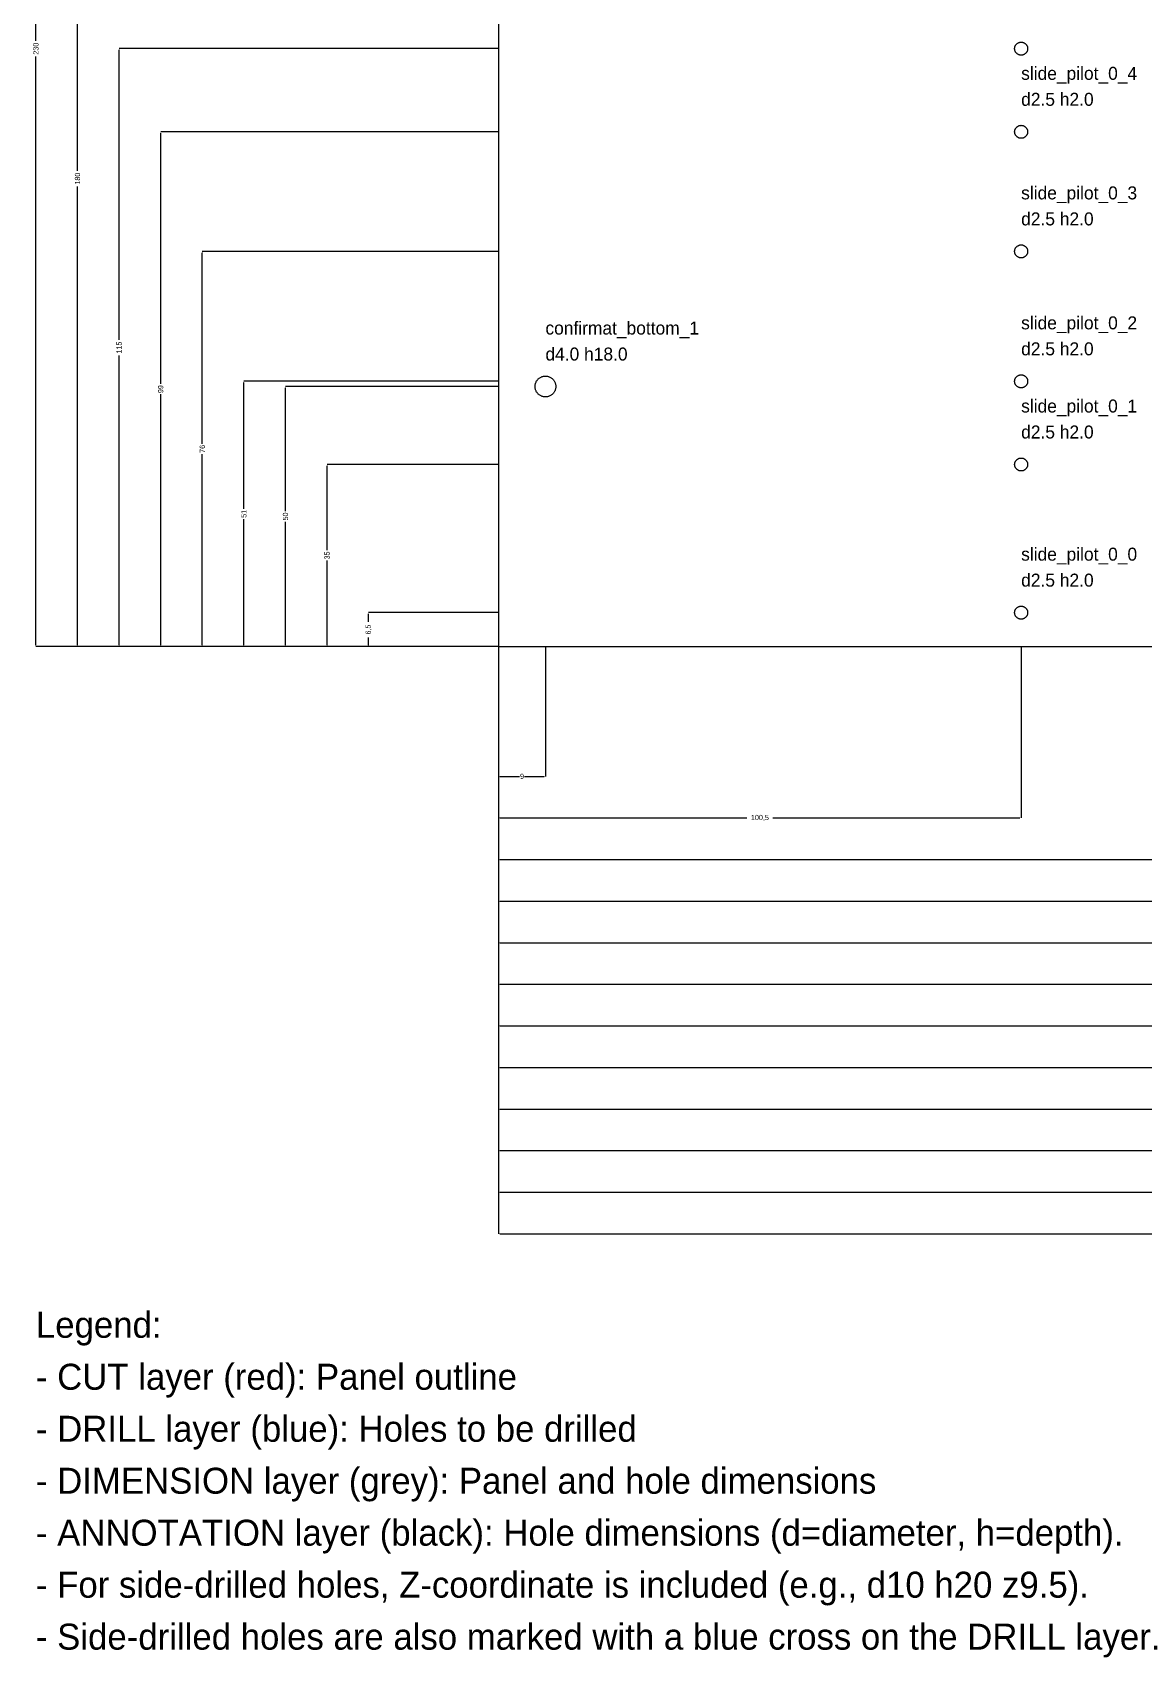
# Model space of a CAD drawing. Header units: millimetres. Extents: x -90 to 2551, y -195 to 364.
# Drawn here: x -89.7 to 124, y -194.5 to 118.1 of the extents above; entities that cross this region are included whole.
import ezdxf

# ---------------------------------------------------------------- set-up
doc = ezdxf.new("R2010")
doc.units = ezdxf.units.MM
for name, color, linetype in [('ANNOTATION', 7, 'Continuous'), ('CUT', 1, 'Continuous'), ('DIMENSION', 8, 'Continuous')]:
    doc.layers.add(name, color=color, linetype=linetype)
doc.dimstyles.get("Standard").update_dxf_attribs({"dimtxt": 2.5, "dimasz": 2.5, "dimexe": 1.25, "dimexo": 0.625, "dimtad": 1, "dimtxsty": 'Standard', "dimcen": 2.5, "dimazin": 3, "dimtfac": 1, "dimtmove": 0, "dimatfit": 3})

# ---------------------------------------------------------------- blocks, each defined once
blk = doc.blocks.new('_CLOSEDFILLED')
at = {"color": 0, "linetype": 'ByBlock'}
blk.add_solid([(-1, 0.2), (0, 0), (-1, -0.2)], dxfattribs=at)
blk = doc.blocks.new('*D0')
for p, q in [((0, 0), (0, -25)), ((9, 0), (9, -25)), ((0.25, -25), (4, -25)), ((5, -25), (8.75, -25))]:
    blk.add_line(p, q)
at = {"layer": 'Defpoints'}
for p in [(0, 0), (9, 0), (0, -25)]:
    blk.add_point(p, dxfattribs=at)
at = {"layer": 'DIMENSION', "xscale": 0.25, "yscale": 0.25, "rotation": 180}
blk.add_blockref('_CLOSEDFILLED', (0, -25), dxfattribs=at)
at = {"layer": 'DIMENSION', "xscale": 0.25, "yscale": 0.25}
blk.add_blockref('_CLOSEDFILLED', (9, -25), dxfattribs=at)
at = {"layer": 'DIMENSION', "insert": (4.5, -25), "char_height": 1, "attachment_point": 5}
blk.add_mtext('9', dxfattribs=at)
blk = doc.blocks.new('*D2')
for p, q in [((0, 0), (0, -33)), ((100.5, 0), (100.5, -33)), ((0.25, -33), (47.75, -33)), ((52.75, -33), (100.25, -33))]:
    blk.add_line(p, q)
at = {"layer": 'Defpoints'}
for p in [(0, 0), (100.5, 0), (0, -33)]:
    blk.add_point(p, dxfattribs=at)
at = {"layer": 'DIMENSION', "xscale": 0.25, "yscale": 0.25, "rotation": 180}
blk.add_blockref('_CLOSEDFILLED', (0, -33), dxfattribs=at)
at = {"layer": 'DIMENSION', "xscale": 0.25, "yscale": 0.25}
blk.add_blockref('_CLOSEDFILLED', (100.5, -33), dxfattribs=at)
at = {"layer": 'DIMENSION', "insert": (50.25, -33), "char_height": 1, "attachment_point": 5}
blk.add_mtext('100,5', dxfattribs=at)
blk = doc.blocks.new('*D3')
for p, q in [((0, 0), (0, -41)), ((310.5, 0), (310.5, -41)), ((0.25, -41), (152.75, -41)), ((157.75, -41), (310.25, -41))]:
    blk.add_line(p, q)
at = {"layer": 'Defpoints'}
for p in [(0, 0), (310.5, 0), (0, -41)]:
    blk.add_point(p, dxfattribs=at)
at = {"layer": 'DIMENSION', "xscale": 0.25, "yscale": 0.25, "rotation": 180}
blk.add_blockref('_CLOSEDFILLED', (0, -41), dxfattribs=at)
at = {"layer": 'DIMENSION', "xscale": 0.25, "yscale": 0.25}
blk.add_blockref('_CLOSEDFILLED', (310.5, -41), dxfattribs=at)
at = {"layer": 'DIMENSION', "insert": (155.25, -41), "char_height": 1, "attachment_point": 5}
blk.add_mtext('310,5', dxfattribs=at)
blk = doc.blocks.new('*D4')
for p, q in [((0, 0), (0, -49)), ((520.5, 0), (520.5, -49)), ((0.25, -49), (257.75, -49)), ((262.75, -49), (520.25, -49))]:
    blk.add_line(p, q)
at = {"layer": 'Defpoints'}
for p in [(0, 0), (520.5, 0), (0, -49)]:
    blk.add_point(p, dxfattribs=at)
at = {"layer": 'DIMENSION', "xscale": 0.25, "yscale": 0.25, "rotation": 180}
blk.add_blockref('_CLOSEDFILLED', (0, -49), dxfattribs=at)
at = {"layer": 'DIMENSION', "xscale": 0.25, "yscale": 0.25}
blk.add_blockref('_CLOSEDFILLED', (520.5, -49), dxfattribs=at)
at = {"layer": 'DIMENSION', "insert": (260.25, -49), "char_height": 1, "attachment_point": 5}
blk.add_mtext('520,5', dxfattribs=at)
blk = doc.blocks.new('*D5')
for p, q in [((0, 0), (0, -57)), ((730.5, 0), (730.5, -57)), ((0.25, -57), (362.75, -57)), ((367.75, -57), (730.25, -57))]:
    blk.add_line(p, q)
at = {"layer": 'Defpoints'}
for p in [(0, 0), (730.5, 0), (0, -57)]:
    blk.add_point(p, dxfattribs=at)
at = {"layer": 'DIMENSION', "xscale": 0.25, "yscale": 0.25, "rotation": 180}
blk.add_blockref('_CLOSEDFILLED', (0, -57), dxfattribs=at)
at = {"layer": 'DIMENSION', "xscale": 0.25, "yscale": 0.25}
blk.add_blockref('_CLOSEDFILLED', (730.5, -57), dxfattribs=at)
at = {"layer": 'DIMENSION', "insert": (365.25, -57), "char_height": 1, "attachment_point": 5}
blk.add_mtext('730,5', dxfattribs=at)
blk = doc.blocks.new('*D6')
for p, q in [((0, 0), (0, -65)), ((940.5, 0), (940.5, -65)), ((0.25, -65), (467.75, -65)), ((472.75, -65), (940.25, -65))]:
    blk.add_line(p, q)
at = {"layer": 'Defpoints'}
for p in [(0, 0), (940.5, 0), (0, -65)]:
    blk.add_point(p, dxfattribs=at)
at = {"layer": 'DIMENSION', "xscale": 0.25, "yscale": 0.25, "rotation": 180}
blk.add_blockref('_CLOSEDFILLED', (0, -65), dxfattribs=at)
at = {"layer": 'DIMENSION', "xscale": 0.25, "yscale": 0.25}
blk.add_blockref('_CLOSEDFILLED', (940.5, -65), dxfattribs=at)
at = {"layer": 'DIMENSION', "insert": (470.25, -65), "char_height": 1, "attachment_point": 5}
blk.add_mtext('940,5', dxfattribs=at)
blk = doc.blocks.new('*D7')
for p, q in [((0, 0), (0, -73)), ((1150.5, 0), (1150.5, -73)), ((0.25, -73), (572.25, -73)), ((578.25, -73), (1150.25, -73))]:
    blk.add_line(p, q)
at = {"layer": 'Defpoints'}
for p in [(0, 0), (1150.5, 0), (0, -73)]:
    blk.add_point(p, dxfattribs=at)
at = {"layer": 'DIMENSION', "xscale": 0.25, "yscale": 0.25, "rotation": 180}
blk.add_blockref('_CLOSEDFILLED', (0, -73), dxfattribs=at)
at = {"layer": 'DIMENSION', "xscale": 0.25, "yscale": 0.25}
blk.add_blockref('_CLOSEDFILLED', (1150.5, -73), dxfattribs=at)
at = {"layer": 'DIMENSION', "insert": (575.25, -73), "char_height": 1, "attachment_point": 5}
blk.add_mtext('1150,5', dxfattribs=at)
blk = doc.blocks.new('*D8')
for p, q in [((0, 0), (0, -81)), ((1297, 0), (1297, -81)), ((0.25, -81), (646.5, -81)), ((650.5, -81), (1296.75, -81))]:
    blk.add_line(p, q)
at = {"layer": 'Defpoints'}
for p in [(0, 0), (1297, 0), (0, -81)]:
    blk.add_point(p, dxfattribs=at)
at = {"layer": 'DIMENSION', "xscale": 0.25, "yscale": 0.25, "rotation": 180}
blk.add_blockref('_CLOSEDFILLED', (0, -81), dxfattribs=at)
at = {"layer": 'DIMENSION', "xscale": 0.25, "yscale": 0.25}
blk.add_blockref('_CLOSEDFILLED', (1297, -81), dxfattribs=at)
at = {"layer": 'DIMENSION', "insert": (648.5, -81), "char_height": 1, "attachment_point": 5}
blk.add_mtext('1297', dxfattribs=at)
blk = doc.blocks.new('*D9')
for p, q in [((0, 0), (0, -89)), ((1628.33, 0), (1628.33, -89)), ((0.25, -89), (810.665, -89)), ((817.665, -89), (1628.08, -89))]:
    blk.add_line(p, q)
at = {"layer": 'Defpoints'}
for p in [(0, 0), (1628.33, 0), (0, -89)]:
    blk.add_point(p, dxfattribs=at)
at = {"layer": 'DIMENSION', "xscale": 0.25, "yscale": 0.25, "rotation": 180}
blk.add_blockref('_CLOSEDFILLED', (0, -89), dxfattribs=at)
at = {"layer": 'DIMENSION', "xscale": 0.25, "yscale": 0.25}
blk.add_blockref('_CLOSEDFILLED', (1628.33, -89), dxfattribs=at)
at = {"layer": 'DIMENSION', "insert": (814.165, -89), "char_height": 1, "attachment_point": 5}
blk.add_mtext('1628,33', dxfattribs=at)
blk = doc.blocks.new('*D10')
for p, q in [((0, 0), (0, -97)), ((1959.67, 0), (1959.67, -97)), ((0.25, -97), (976.335, -97)), ((983.335, -97), (1959.42, -97))]:
    blk.add_line(p, q)
at = {"layer": 'Defpoints'}
for p in [(0, 0), (1959.67, 0), (0, -97)]:
    blk.add_point(p, dxfattribs=at)
at = {"layer": 'DIMENSION', "xscale": 0.25, "yscale": 0.25, "rotation": 180}
blk.add_blockref('_CLOSEDFILLED', (0, -97), dxfattribs=at)
at = {"layer": 'DIMENSION', "xscale": 0.25, "yscale": 0.25}
blk.add_blockref('_CLOSEDFILLED', (1959.67, -97), dxfattribs=at)
at = {"layer": 'DIMENSION', "insert": (979.835, -97), "char_height": 1, "attachment_point": 5}
blk.add_mtext('1959,67', dxfattribs=at)
blk = doc.blocks.new('*D11')
for p, q in [((0, 0), (0, -105)), ((2291, 0), (2291, -105)), ((0.25, -105), (1143.5, -105)), ((1147.5, -105), (2290.75, -105))]:
    blk.add_line(p, q)
at = {"layer": 'Defpoints'}
for p in [(0, 0), (2291, 0), (0, -105)]:
    blk.add_point(p, dxfattribs=at)
at = {"layer": 'DIMENSION', "xscale": 0.25, "yscale": 0.25, "rotation": 180}
blk.add_blockref('_CLOSEDFILLED', (0, -105), dxfattribs=at)
at = {"layer": 'DIMENSION', "xscale": 0.25, "yscale": 0.25}
blk.add_blockref('_CLOSEDFILLED', (2291, -105), dxfattribs=at)
at = {"layer": 'DIMENSION', "insert": (1145.5, -105), "char_height": 1, "attachment_point": 5}
blk.add_mtext('2291', dxfattribs=at)
blk = doc.blocks.new('*D12')
for p, q in [((0, 0), (0, -113)), ((2300, 0), (2300, -113)), ((0.25, -113), (1148, -113)), ((1152, -113), (2299.75, -113))]:
    blk.add_line(p, q)
at = {"layer": 'Defpoints'}
for p in [(0, 0), (2300, 0), (0, -113)]:
    blk.add_point(p, dxfattribs=at)
at = {"layer": 'DIMENSION', "xscale": 0.25, "yscale": 0.25, "rotation": 180}
blk.add_blockref('_CLOSEDFILLED', (0, -113), dxfattribs=at)
at = {"layer": 'DIMENSION', "xscale": 0.25, "yscale": 0.25}
blk.add_blockref('_CLOSEDFILLED', (2300, -113), dxfattribs=at)
at = {"layer": 'DIMENSION', "insert": (1150, -113), "char_height": 1, "attachment_point": 5}
blk.add_mtext('2300', dxfattribs=at)
blk = doc.blocks.new('*D24')
for p, q in [((0, 6.5), (-25, 6.5)), ((-25, 4.75), (-25, 6.25)), ((-25, 0.25), (-25, 1.75)), ((0, 0), (-25, 0))]:
    blk.add_line(p, q)
at = {"layer": 'Defpoints'}
for p in [(0, 6.5), (-25, 0), (0, 0)]:
    blk.add_point(p, dxfattribs=at)
at = {"layer": 'DIMENSION', "xscale": 0.25, "yscale": 0.25}
for p, rotation in [((-25, 6.5), 90), ((-25, 0), 270)]:
    blk.add_blockref('_CLOSEDFILLED', p, dxfattribs=dict(at, rotation=rotation))
at = {"layer": 'DIMENSION', "insert": (-25, 3.25), "char_height": 1, "attachment_point": 5, "rotation": 90}
blk.add_mtext('6,5', dxfattribs=at)
blk = doc.blocks.new('*D25')
for p, q in [((0, 35), (-33, 35)), ((-33, 18.5), (-33, 34.75)), ((-33, 0.25), (-33, 16.5)), ((0, 0), (-33, 0))]:
    blk.add_line(p, q)
at = {"layer": 'Defpoints'}
for p in [(0, 35), (-33, 0), (0, 0)]:
    blk.add_point(p, dxfattribs=at)
at = {"layer": 'DIMENSION', "xscale": 0.25, "yscale": 0.25}
for p, rotation in [((-33, 35), 90), ((-33, 0), 270)]:
    blk.add_blockref('_CLOSEDFILLED', p, dxfattribs=dict(at, rotation=rotation))
at = {"layer": 'DIMENSION', "insert": (-33, 17.5), "char_height": 1, "attachment_point": 5, "rotation": 90}
blk.add_mtext('35', dxfattribs=at)
blk = doc.blocks.new('*D26')
for p, q in [((0, 50), (-41, 50)), ((-41, 26), (-41, 49.75)), ((-41, 0.25), (-41, 24)), ((0, 0), (-41, 0))]:
    blk.add_line(p, q)
at = {"layer": 'Defpoints'}
for p in [(0, 50), (-41, 0), (0, 0)]:
    blk.add_point(p, dxfattribs=at)
at = {"layer": 'DIMENSION', "xscale": 0.25, "yscale": 0.25}
for p, rotation in [((-41, 50), 90), ((-41, 0), 270)]:
    blk.add_blockref('_CLOSEDFILLED', p, dxfattribs=dict(at, rotation=rotation))
at = {"layer": 'DIMENSION', "insert": (-41, 25), "char_height": 1, "attachment_point": 5, "rotation": 90}
blk.add_mtext('50', dxfattribs=at)
blk = doc.blocks.new('*D27')
for p, q in [((0, 51), (-49, 51)), ((-49, 26.5), (-49, 50.75)), ((-49, 0.25), (-49, 24.5)), ((0, 0), (-49, 0))]:
    blk.add_line(p, q)
at = {"layer": 'Defpoints'}
for p in [(0, 51), (-49, 0), (0, 0)]:
    blk.add_point(p, dxfattribs=at)
at = {"layer": 'DIMENSION', "xscale": 0.25, "yscale": 0.25}
for p, rotation in [((-49, 51), 90), ((-49, 0), 270)]:
    blk.add_blockref('_CLOSEDFILLED', p, dxfattribs=dict(at, rotation=rotation))
at = {"layer": 'DIMENSION', "insert": (-49, 25.5), "char_height": 1, "attachment_point": 5, "rotation": 90}
blk.add_mtext('51', dxfattribs=at)
blk = doc.blocks.new('*D28')
for p, q in [((0, 76), (-57, 76)), ((-57, 39), (-57, 75.75)), ((-57, 0.25), (-57, 37)), ((0, 0), (-57, 0))]:
    blk.add_line(p, q)
at = {"layer": 'Defpoints'}
for p in [(0, 76), (-57, 0), (0, 0)]:
    blk.add_point(p, dxfattribs=at)
at = {"layer": 'DIMENSION', "xscale": 0.25, "yscale": 0.25}
for p, rotation in [((-57, 76), 90), ((-57, 0), 270)]:
    blk.add_blockref('_CLOSEDFILLED', p, dxfattribs=dict(at, rotation=rotation))
at = {"layer": 'DIMENSION', "insert": (-57, 38), "char_height": 1, "attachment_point": 5, "rotation": 90}
blk.add_mtext('76', dxfattribs=at)
blk = doc.blocks.new('*D29')
for p, q in [((0, 99), (-65, 99)), ((-65, 50.5), (-65, 98.75)), ((-65, 0.25), (-65, 48.5)), ((0, 0), (-65, 0))]:
    blk.add_line(p, q)
at = {"layer": 'Defpoints'}
for p in [(0, 99), (-65, 0), (0, 0)]:
    blk.add_point(p, dxfattribs=at)
at = {"layer": 'DIMENSION', "xscale": 0.25, "yscale": 0.25}
for p, rotation in [((-65, 99), 90), ((-65, 0), 270)]:
    blk.add_blockref('_CLOSEDFILLED', p, dxfattribs=dict(at, rotation=rotation))
at = {"layer": 'DIMENSION', "insert": (-65, 49.5), "char_height": 1, "attachment_point": 5, "rotation": 90}
blk.add_mtext('99', dxfattribs=at)
blk = doc.blocks.new('*D30')
for p, q in [((0, 115), (-73, 115)), ((-73, 59), (-73, 114.75)), ((-73, 0.25), (-73, 56)), ((0, 0), (-73, 0))]:
    blk.add_line(p, q)
at = {"layer": 'Defpoints'}
for p in [(0, 115), (-73, 0), (0, 0)]:
    blk.add_point(p, dxfattribs=at)
at = {"layer": 'DIMENSION', "xscale": 0.25, "yscale": 0.25}
for p, rotation in [((-73, 115), 90), ((-73, 0), 270)]:
    blk.add_blockref('_CLOSEDFILLED', p, dxfattribs=dict(at, rotation=rotation))
at = {"layer": 'DIMENSION', "insert": (-73, 57.5), "char_height": 1, "attachment_point": 5, "rotation": 90}
blk.add_mtext('115', dxfattribs=at)
blk = doc.blocks.new('*D31')
for p, q in [((0, 180), (-81, 180)), ((-81, 91.5), (-81, 179.75)), ((-81, 0.25), (-81, 88.5)), ((0, 0), (-81, 0))]:
    blk.add_line(p, q)
at = {"layer": 'Defpoints'}
for p in [(0, 180), (-81, 0), (0, 0)]:
    blk.add_point(p, dxfattribs=at)
at = {"layer": 'DIMENSION', "xscale": 0.25, "yscale": 0.25}
for p, rotation in [((-81, 180), 90), ((-81, 0), 270)]:
    blk.add_blockref('_CLOSEDFILLED', p, dxfattribs=dict(at, rotation=rotation))
at = {"layer": 'DIMENSION', "insert": (-81, 90), "char_height": 1, "attachment_point": 5, "rotation": 90}
blk.add_mtext('180', dxfattribs=at)
blk = doc.blocks.new('*D32')
for p, q in [((0, 230), (-89, 230)), ((-89, 116.5), (-89, 229.75)), ((-89, 0.25), (-89, 113.5)), ((0, 0), (-89, 0))]:
    blk.add_line(p, q)
at = {"layer": 'Defpoints'}
for p in [(0, 230), (-89, 0), (0, 0)]:
    blk.add_point(p, dxfattribs=at)
at = {"layer": 'DIMENSION', "xscale": 0.25, "yscale": 0.25}
for p, rotation in [((-89, 230), 90), ((-89, 0), 270)]:
    blk.add_blockref('_CLOSEDFILLED', p, dxfattribs=dict(at, rotation=rotation))
at = {"layer": 'DIMENSION', "insert": (-89, 115), "char_height": 1, "attachment_point": 5, "rotation": 90}
blk.add_mtext('230', dxfattribs=at)

msp = doc.modelspace()

# ---------------------------------------------------------------- linework, layer by layer
at = {"layer": 'CUT'}
for p, q in [((0, 230), (0, 0)), ((99.4046, 115.602), (99.4446, 115.67)), ((99.4446, 115.67), (99.4887, 115.735)), ((99.4887, 115.735), (99.5369, 115.797)), ((99.5369, 115.797), (99.5888, 115.856)), ((99.5888, 115.856), (99.6443, 115.911)), ((99.6443, 115.911), (99.7032, 115.963)), ((99.7032, 115.963), (99.7653, 116.011)), ((99.7653, 116.011), (99.8302, 116.055)), ((99.8302, 116.055), (99.8978, 116.095)), ((99.8978, 116.095), (99.9678, 116.131)), ((99.9678, 116.131), (100.04, 116.162)), ((100.04, 116.162), (100.114, 116.189)), ((100.114, 116.189), (100.189, 116.211)), ((100.189, 116.211), (100.266, 116.228)), ((100.266, 116.228), (100.343, 116.24)), ((100.343, 116.24), (100.422, 116.248)), ((100.422, 116.248), (100.5, 116.25)), ((100.5, 116.25), (100.578, 116.248)), ((100.578, 116.248), (100.657, 116.24)), ((100.657, 116.24), (100.734, 116.228)), ((100.734, 116.228), (100.811, 116.211)), ((100.811, 116.211), (100.886, 116.189)), ((100.886, 116.189), (100.96, 116.162)), ((100.96, 116.162), (101.032, 116.131)), ((101.032, 116.131), (101.102, 116.095)), ((101.102, 116.095), (101.17, 116.055)), ((101.17, 116.055), (101.235, 116.011)), ((101.235, 116.011), (101.297, 115.963)), ((101.297, 115.963), (101.356, 115.911)), ((101.356, 115.911), (101.411, 115.856)), ((101.411, 115.856), (101.463, 115.797)), ((101.463, 115.797), (101.511, 115.735)), ((101.511, 115.735), (101.555, 115.67)), ((101.555, 115.67), (101.595, 115.602)), ((99.25, 115), (99.2525, 115.078)), ((99.2525, 114.922), (99.25, 115)), ((99.2525, 115.078), (99.2599, 115.157)), ((99.2599, 114.843), (99.2525, 114.922)), ((99.2599, 115.157), (99.2721, 115.234)), ((99.2721, 114.766), (99.2599, 114.843)), ((99.2721, 115.234), (99.2893, 115.311)), ((99.2893, 114.689), (99.2721, 114.766)), ((99.2893, 115.311), (99.3112, 115.386)), ((99.3112, 114.614), (99.2893, 114.689)), ((99.3112, 115.386), (99.3378, 115.46)), ((99.3378, 114.54), (99.3112, 114.614)), ((99.3378, 115.46), (99.369, 115.532)), ((99.369, 114.468), (99.3378, 114.54)), ((99.369, 115.532), (99.4046, 115.602)), ((99.4046, 114.398), (99.369, 114.468)), ((99.4446, 114.33), (99.4046, 114.398)), ((99.4887, 114.265), (99.4446, 114.33)), ((99.5369, 114.203), (99.4887, 114.265)), ((99.5888, 114.144), (99.5369, 114.203)), ((99.6443, 114.089), (99.5888, 114.144)), ((99.7032, 114.037), (99.6443, 114.089)), ((99.7653, 113.989), (99.7032, 114.037)), ((99.8302, 113.945), (99.7653, 113.989)), ((99.8978, 113.905), (99.8302, 113.945)), ((99.9678, 113.869), (99.8978, 113.905)), ((100.04, 113.838), (99.9678, 113.869)), ((100.114, 113.811), (100.04, 113.838)), ((100.189, 113.789), (100.114, 113.811)), ((100.266, 113.772), (100.189, 113.789)), ((100.343, 113.76), (100.266, 113.772)), ((100.422, 113.752), (100.343, 113.76)), ((100.5, 113.75), (100.422, 113.752)), ((100.578, 113.752), (100.5, 113.75)), ((100.657, 113.76), (100.578, 113.752)), ((100.734, 113.772), (100.657, 113.76)), ((100.811, 113.789), (100.734, 113.772)), ((100.886, 113.811), (100.811, 113.789)), ((100.96, 113.838), (100.886, 113.811)), ((101.032, 113.869), (100.96, 113.838)), ((101.102, 113.905), (101.032, 113.869)), ((101.17, 113.945), (101.102, 113.905)), ((101.235, 113.989), (101.17, 113.945)), ((101.297, 114.037), (101.235, 113.989)), ((101.356, 114.089), (101.297, 114.037)), ((101.411, 114.144), (101.356, 114.089)), ((101.463, 114.203), (101.411, 114.144)), ((101.511, 114.265), (101.463, 114.203)), ((101.555, 114.33), (101.511, 114.265)), ((101.595, 114.398), (101.555, 114.33)), ((101.595, 115.602), (101.631, 115.532)), ((101.631, 114.468), (101.595, 114.398)), ((101.631, 115.532), (101.662, 115.46)), ((101.662, 114.54), (101.631, 114.468)), ((101.662, 115.46), (101.689, 115.386)), ((101.689, 114.614), (101.662, 114.54)), ((101.689, 115.386), (101.711, 115.311)), ((101.711, 114.689), (101.689, 114.614)), ((101.711, 115.311), (101.728, 115.234)), ((101.728, 114.766), (101.711, 114.689)), ((101.728, 115.234), (101.74, 115.157)), ((101.74, 114.843), (101.728, 114.766)), ((101.74, 115.157), (101.748, 115.078)), ((101.748, 114.922), (101.74, 114.843)), ((101.748, 115.078), (101.75, 115)), ((101.75, 115), (101.748, 114.922)), ((99.7653, 100.011), (99.8302, 100.055)), ((99.8302, 100.055), (99.8978, 100.095)), ((99.8978, 100.095), (99.9678, 100.131)), ((99.9678, 100.131), (100.04, 100.162)), ((100.04, 100.162), (100.114, 100.189)), ((100.114, 100.189), (100.189, 100.211)), ((100.189, 100.211), (100.266, 100.228)), ((100.266, 100.228), (100.343, 100.24)), ((100.343, 100.24), (100.422, 100.248)), ((100.422, 100.248), (100.5, 100.25)), ((100.5, 100.25), (100.578, 100.248)), ((100.578, 100.248), (100.657, 100.24)), ((100.657, 100.24), (100.734, 100.228)), ((100.734, 100.228), (100.811, 100.211)), ((100.811, 100.211), (100.886, 100.189)), ((100.886, 100.189), (100.96, 100.162)), ((100.96, 100.162), (101.032, 100.131)), ((101.032, 100.131), (101.102, 100.095)), ((101.102, 100.095), (101.17, 100.055)), ((101.17, 100.055), (101.235, 100.011)), ((99.25, 99), (99.2525, 99.0785)), ((99.2525, 98.9215), (99.25, 99)), ((99.2525, 99.0785), (99.2599, 99.1567)), ((99.2599, 98.8433), (99.2525, 98.9215)), ((99.2599, 99.1567), (99.2721, 99.2342)), ((99.2721, 98.7658), (99.2599, 98.8433)), ((99.2721, 99.2342), (99.2893, 99.3109)), ((99.2893, 98.6891), (99.2721, 98.7658)), ((99.2893, 99.3109), (99.3112, 99.3863)), ((99.3112, 98.6137), (99.2893, 98.6891)), ((99.3112, 99.3863), (99.3378, 99.4602)), ((99.3378, 98.5398), (99.3112, 98.6137)), ((99.3378, 99.4602), (99.369, 99.5322)), ((99.369, 98.4678), (99.3378, 98.5398)), ((99.369, 99.5322), (99.4046, 99.6022)), ((99.4046, 98.3978), (99.369, 98.4678)), ((99.4046, 99.6022), (99.4446, 99.6698)), ((99.4446, 98.3302), (99.4046, 98.3978)), ((99.4446, 99.6698), (99.4887, 99.7347)), ((99.4887, 98.2653), (99.4446, 98.3302)), ((99.4887, 99.7347), (99.5369, 99.7968)), ((99.5369, 98.2032), (99.4887, 98.2653)), ((99.5369, 99.7968), (99.5888, 99.8557)), ((99.5888, 98.1443), (99.5369, 98.2032)), ((99.5888, 99.8557), (99.6443, 99.9112)), ((99.6443, 98.0888), (99.5888, 98.1443)), ((99.6443, 99.9112), (99.7032, 99.9631)), ((99.7032, 98.0369), (99.6443, 98.0888)), ((99.7032, 99.9631), (99.7653, 100.011)), ((99.7653, 97.9887), (99.7032, 98.0369)), ((99.8302, 97.9446), (99.7653, 97.9887)), ((99.8978, 97.9046), (99.8302, 97.9446)), ((99.9678, 97.869), (99.8978, 97.9046)), ((100.04, 97.8378), (99.9678, 97.869)), ((100.114, 97.8112), (100.04, 97.8378)), ((100.189, 97.7893), (100.114, 97.8112)), ((100.266, 97.7721), (100.189, 97.7893)), ((100.343, 97.7599), (100.266, 97.7721)), ((100.422, 97.7525), (100.343, 97.7599)), ((100.5, 97.75), (100.422, 97.7525)), ((100.578, 97.7525), (100.5, 97.75)), ((100.657, 97.7599), (100.578, 97.7525)), ((100.734, 97.7721), (100.657, 97.7599)), ((100.811, 97.7893), (100.734, 97.7721)), ((100.886, 97.8112), (100.811, 97.7893)), ((100.96, 97.8378), (100.886, 97.8112)), ((101.032, 97.869), (100.96, 97.8378)), ((101.102, 97.9046), (101.032, 97.869)), ((101.17, 97.9446), (101.102, 97.9046)), ((101.235, 97.9887), (101.17, 97.9446)), ((101.235, 100.011), (101.297, 99.9631)), ((101.297, 98.0369), (101.235, 97.9887)), ((101.297, 99.9631), (101.356, 99.9112)), ((101.356, 98.0888), (101.297, 98.0369)), ((101.356, 99.9112), (101.411, 99.8557)), ((101.411, 98.1443), (101.356, 98.0888)), ((101.411, 99.8557), (101.463, 99.7968)), ((101.463, 98.2032), (101.411, 98.1443)), ((101.463, 99.7968), (101.511, 99.7347)), ((101.511, 98.2653), (101.463, 98.2032)), ((101.511, 99.7347), (101.555, 99.6698)), ((101.555, 98.3302), (101.511, 98.2653)), ((101.555, 99.6698), (101.595, 99.6022)), ((101.595, 98.3978), (101.555, 98.3302)), ((101.595, 99.6022), (101.631, 99.5322)), ((101.631, 98.4678), (101.595, 98.3978)), ((101.631, 99.5322), (101.662, 99.4602)), ((101.662, 98.5398), (101.631, 98.4678)), ((101.662, 99.4602), (101.689, 99.3863)), ((101.689, 98.6137), (101.662, 98.5398)), ((101.689, 99.3863), (101.711, 99.3109)), ((101.711, 98.6891), (101.689, 98.6137)), ((101.711, 99.3109), (101.728, 99.2342)), ((101.728, 98.7658), (101.711, 98.6891)), ((101.728, 99.2342), (101.74, 99.1567)), ((101.74, 98.8433), (101.728, 98.7658)), ((101.74, 99.1567), (101.748, 99.0785)), ((101.748, 98.9215), (101.74, 98.8433)), ((101.748, 99.0785), (101.75, 99)), ((101.75, 99), (101.748, 98.9215)), ((99.25, 76), (99.2525, 76.0785)), ((99.2525, 75.9215), (99.25, 76)), ((99.2525, 76.0785), (99.2599, 76.1567)), ((99.2599, 75.8433), (99.2525, 75.9215)), ((99.2599, 76.1567), (99.2721, 76.2342)), ((99.2721, 75.7658), (99.2599, 75.8433)), ((99.2721, 76.2342), (99.2893, 76.3109)), ((99.2893, 75.6891), (99.2721, 75.7658)), ((99.2893, 76.3109), (99.3112, 76.3863)), ((99.3112, 75.6137), (99.2893, 75.6891)), ((99.3112, 76.3863), (99.3378, 76.4602)), ((99.3378, 75.5398), (99.3112, 75.6137)), ((99.3378, 76.4602), (99.369, 76.5322)), ((99.369, 75.4678), (99.3378, 75.5398)), ((99.369, 76.5322), (99.4046, 76.6022)), ((99.4046, 75.3978), (99.369, 75.4678)), ((99.4046, 76.6022), (99.4446, 76.6698)), ((99.4446, 75.3302), (99.4046, 75.3978)), ((99.4446, 76.6698), (99.4887, 76.7347)), ((99.4887, 75.2653), (99.4446, 75.3302)), ((99.4887, 76.7347), (99.5369, 76.7968)), ((99.5369, 75.2032), (99.4887, 75.2653)), ((99.5369, 76.7968), (99.5888, 76.8557)), ((99.5888, 75.1443), (99.5369, 75.2032)), ((99.5888, 76.8557), (99.6443, 76.9112)), ((99.6443, 75.0888), (99.5888, 75.1443)), ((99.6443, 76.9112), (99.7032, 76.9631)), ((99.7032, 75.0369), (99.6443, 75.0888)), ((99.7032, 76.9631), (99.7653, 77.0113)), ((99.7653, 74.9887), (99.7032, 75.0369)), ((99.7653, 77.0113), (99.8302, 77.0554)), ((99.8302, 77.0554), (99.8978, 77.0954)), ((99.8978, 77.0954), (99.9678, 77.131)), ((99.9678, 77.131), (100.04, 77.1622)), ((100.04, 77.1622), (100.114, 77.1888)), ((100.114, 77.1888), (100.189, 77.2107)), ((100.189, 77.2107), (100.266, 77.2279)), ((100.266, 77.2279), (100.343, 77.2401)), ((100.343, 77.2401), (100.422, 77.2475)), ((100.422, 77.2475), (100.5, 77.25)), ((100.5, 77.25), (100.578, 77.2475)), ((100.578, 77.2475), (100.657, 77.2401)), ((100.657, 77.2401), (100.734, 77.2279)), ((100.734, 77.2279), (100.811, 77.2107)), ((100.811, 77.2107), (100.886, 77.1888)), ((100.886, 77.1888), (100.96, 77.1622)), ((100.96, 77.1622), (101.032, 77.131)), ((101.032, 77.131), (101.102, 77.0954)), ((101.102, 77.0954), (101.17, 77.0554)), ((101.17, 77.0554), (101.235, 77.0113)), ((101.235, 77.0113), (101.297, 76.9631)), ((101.297, 75.0369), (101.235, 74.9887)), ((101.297, 76.9631), (101.356, 76.9112)), ((101.356, 75.0888), (101.297, 75.0369)), ((101.356, 76.9112), (101.411, 76.8557)), ((101.411, 75.1443), (101.356, 75.0888)), ((101.411, 76.8557), (101.463, 76.7968)), ((101.463, 75.2032), (101.411, 75.1443)), ((101.463, 76.7968), (101.511, 76.7347)), ((101.511, 75.2653), (101.463, 75.2032)), ((101.511, 76.7347), (101.555, 76.6698)), ((101.555, 75.3302), (101.511, 75.2653)), ((101.555, 76.6698), (101.595, 76.6022)), ((101.595, 75.3978), (101.555, 75.3302)), ((101.595, 76.6022), (101.631, 76.5322)), ((101.631, 75.4678), (101.595, 75.3978)), ((101.631, 76.5322), (101.662, 76.4602)), ((101.662, 75.5398), (101.631, 75.4678)), ((101.662, 76.4602), (101.689, 76.3863)), ((101.689, 75.6137), (101.662, 75.5398)), ((101.689, 76.3863), (101.711, 76.3109)), ((101.711, 75.6891), (101.689, 75.6137)), ((101.711, 76.3109), (101.728, 76.2342)), ((101.728, 75.7658), (101.711, 75.6891)), ((101.728, 76.2342), (101.74, 76.1567)), ((101.74, 75.8433), (101.728, 75.7658)), ((101.74, 76.1567), (101.748, 76.0785)), ((101.748, 75.9215), (101.74, 75.8433)), ((101.748, 76.0785), (101.75, 76)), ((101.75, 76), (101.748, 75.9215)), ((99.8302, 74.9446), (99.7653, 74.9887)), ((99.8978, 74.9046), (99.8302, 74.9446)), ((99.9678, 74.869), (99.8978, 74.9046)), ((100.04, 74.8378), (99.9678, 74.869)), ((100.114, 74.8112), (100.04, 74.8378)), ((100.189, 74.7893), (100.114, 74.8112)), ((100.266, 74.7721), (100.189, 74.7893)), ((100.343, 74.7599), (100.266, 74.7721)), ((100.422, 74.7525), (100.343, 74.7599)), ((100.5, 74.75), (100.422, 74.7525)), ((100.578, 74.7525), (100.5, 74.75)), ((100.657, 74.7599), (100.578, 74.7525)), ((100.734, 74.7721), (100.657, 74.7599)), ((100.811, 74.7893), (100.734, 74.7721)), ((100.886, 74.8112), (100.811, 74.7893)), ((100.96, 74.8378), (100.886, 74.8112)), ((101.032, 74.869), (100.96, 74.8378)), ((101.102, 74.9046), (101.032, 74.869)), ((101.17, 74.9446), (101.102, 74.9046)), ((101.235, 74.9887), (101.17, 74.9446)), ((7, 50), (7.00395, 50.1256)), ((7.00395, 50.1256), (7.01577, 50.2507)), ((7.01577, 50.2507), (7.03543, 50.3748)), ((7.03543, 50.3748), (7.06283, 50.4974)), ((7.06283, 50.4974), (7.09789, 50.618)), ((7.09789, 50.618), (7.14045, 50.7362)), ((7.14045, 50.7362), (7.19035, 50.8516)), ((7.19035, 50.8516), (7.24739, 50.9635)), ((7.24739, 50.9635), (7.31134, 51.0717)), ((7.31134, 51.0717), (7.38197, 51.1756)), ((7.38197, 51.1756), (7.45897, 51.2748)), ((7.45897, 51.2748), (7.54206, 51.3691)), ((7.54206, 51.3691), (7.63091, 51.4579)), ((7.63091, 51.4579), (7.72515, 51.541)), ((7.72515, 51.541), (7.82443, 51.618)), ((7.82443, 51.618), (7.92835, 51.6887)), ((7.92835, 51.6887), (8.03649, 51.7526)), ((8.03649, 51.7526), (8.14844, 51.8097)), ((8.14844, 51.8097), (8.26375, 51.8596)), ((8.26375, 51.8596), (8.38197, 51.9021)), ((8.38197, 51.9021), (8.50262, 51.9372)), ((8.50262, 51.9372), (8.62524, 51.9646)), ((8.62524, 51.9646), (8.74933, 51.9842)), ((8.74933, 51.9842), (8.87442, 51.9961)), ((8.87442, 51.9961), (9, 52)), ((9, 52), (9.12558, 51.9961)), ((9.12558, 51.9961), (9.25067, 51.9842)), ((9.25067, 51.9842), (9.37476, 51.9646)), ((9.37476, 51.9646), (9.49738, 51.9372)), ((9.49738, 51.9372), (9.61803, 51.9021)), ((9.61803, 51.9021), (9.73625, 51.8596)), ((9.73625, 51.8596), (9.85156, 51.8097)), ((9.85156, 51.8097), (9.96351, 51.7526)), ((9.96351, 51.7526), (10.0717, 51.6887)), ((10.0717, 51.6887), (10.1756, 51.618)), ((10.1756, 51.618), (10.2748, 51.541)), ((10.2748, 51.541), (10.3691, 51.4579)), ((10.3691, 51.4579), (10.4579, 51.3691)), ((10.4579, 51.3691), (10.541, 51.2748)), ((10.541, 51.2748), (10.618, 51.1756)), ((10.618, 51.1756), (10.6887, 51.0717)), ((10.6887, 51.0717), (10.7526, 50.9635)), ((10.7526, 50.9635), (10.8097, 50.8516)), ((10.8097, 50.8516), (10.8596, 50.7362)), ((10.8596, 50.7362), (10.9021, 50.618)), ((10.9021, 50.618), (10.9372, 50.4974)), ((10.9372, 50.4974), (10.9646, 50.3748)), ((10.9646, 50.3748), (10.9842, 50.2507)), ((10.9842, 50.2507), (10.9961, 50.1256)), ((10.9961, 50.1256), (11, 50)), ((99.25, 51), (99.2525, 51.0785)), ((99.2525, 50.9215), (99.25, 51)), ((99.2525, 51.0785), (99.2599, 51.1567)), ((99.2599, 50.8433), (99.2525, 50.9215)), ((99.2599, 51.1567), (99.2721, 51.2342)), ((99.2721, 50.7658), (99.2599, 50.8433)), ((99.2721, 51.2342), (99.2893, 51.3109)), ((99.2893, 50.6891), (99.2721, 50.7658)), ((99.2893, 51.3109), (99.3112, 51.3863)), ((99.3112, 50.6137), (99.2893, 50.6891)), ((99.3112, 51.3863), (99.3378, 51.4602)), ((99.3378, 50.5398), (99.3112, 50.6137)), ((99.3378, 51.4602), (99.369, 51.5322)), ((99.369, 50.4678), (99.3378, 50.5398)), ((99.369, 51.5322), (99.4046, 51.6022)), ((99.4046, 50.3978), (99.369, 50.4678)), ((99.4046, 51.6022), (99.4446, 51.6698)), ((99.4446, 50.3302), (99.4046, 50.3978)), ((99.4446, 51.6698), (99.4887, 51.7347)), ((99.4887, 50.2653), (99.4446, 50.3302)), ((99.4887, 51.7347), (99.5369, 51.7968)), ((99.5369, 50.2032), (99.4887, 50.2653)), ((99.5369, 51.7968), (99.5888, 51.8557)), ((99.5888, 50.1443), (99.5369, 50.2032)), ((99.5888, 51.8557), (99.6443, 51.9112)), ((99.6443, 50.0888), (99.5888, 50.1443)), ((99.6443, 51.9112), (99.7032, 51.9631)), ((99.7032, 50.0369), (99.6443, 50.0888)), ((99.7032, 51.9631), (99.7653, 52.0113)), ((99.7653, 49.9887), (99.7032, 50.0369)), ((99.7653, 52.0113), (99.8302, 52.0554)), ((99.8302, 52.0554), (99.8978, 52.0954)), ((99.8978, 52.0954), (99.9678, 52.131)), ((99.9678, 52.131), (100.04, 52.1622)), ((100.04, 52.1622), (100.114, 52.1888)), ((100.114, 52.1888), (100.189, 52.2107)), ((100.189, 52.2107), (100.266, 52.2279)), ((100.266, 52.2279), (100.343, 52.2401)), ((100.343, 52.2401), (100.422, 52.2475)), ((100.422, 52.2475), (100.5, 52.25)), ((100.5, 52.25), (100.578, 52.2475)), ((100.578, 52.2475), (100.657, 52.2401)), ((100.657, 52.2401), (100.734, 52.2279)), ((100.734, 52.2279), (100.811, 52.2107)), ((100.811, 52.2107), (100.886, 52.1888)), ((100.886, 52.1888), (100.96, 52.1622)), ((100.96, 52.1622), (101.032, 52.131)), ((101.032, 52.131), (101.102, 52.0954)), ((101.102, 52.0954), (101.17, 52.0554)), ((101.17, 52.0554), (101.235, 52.0113)), ((101.235, 52.0113), (101.297, 51.9631)), ((101.297, 50.0369), (101.235, 49.9887)), ((101.297, 51.9631), (101.356, 51.9112)), ((101.356, 50.0888), (101.297, 50.0369)), ((101.356, 51.9112), (101.411, 51.8557)), ((101.411, 50.1443), (101.356, 50.0888)), ((101.411, 51.8557), (101.463, 51.7968)), ((101.463, 50.2032), (101.411, 50.1443)), ((101.463, 51.7968), (101.511, 51.7347)), ((101.511, 50.2653), (101.463, 50.2032)), ((101.511, 51.7347), (101.555, 51.6698)), ((101.555, 50.3302), (101.511, 50.2653)), ((101.555, 51.6698), (101.595, 51.6022)), ((101.595, 50.3978), (101.555, 50.3302)), ((101.595, 51.6022), (101.631, 51.5322)), ((101.631, 50.4678), (101.595, 50.3978)), ((101.631, 51.5322), (101.662, 51.4602)), ((101.662, 50.5398), (101.631, 50.4678)), ((101.662, 51.4602), (101.689, 51.3863)), ((101.689, 50.6137), (101.662, 50.5398)), ((101.689, 51.3863), (101.711, 51.3109)), ((101.711, 50.6891), (101.689, 50.6137)), ((101.711, 51.3109), (101.728, 51.2342)), ((101.728, 50.7658), (101.711, 50.6891)), ((101.728, 51.2342), (101.74, 51.1567)), ((101.74, 50.8433), (101.728, 50.7658)), ((101.74, 51.1567), (101.748, 51.0785)), ((101.748, 50.9215), (101.74, 50.8433)), ((101.748, 51.0785), (101.75, 51)), ((101.75, 51), (101.748, 50.9215)), ((7.00395, 49.8744), (7, 50)), ((7.01577, 49.7493), (7.00395, 49.8744)), ((7.03543, 49.6252), (7.01577, 49.7493)), ((7.06283, 49.5026), (7.03543, 49.6252)), ((7.09789, 49.382), (7.06283, 49.5026)), ((7.14045, 49.2638), (7.09789, 49.382)), ((7.19035, 49.1484), (7.14045, 49.2638)), ((7.24739, 49.0365), (7.19035, 49.1484)), ((7.31134, 48.9283), (7.24739, 49.0365)), ((7.38197, 48.8244), (7.31134, 48.9283)), ((7.45897, 48.7252), (7.38197, 48.8244)), ((7.54206, 48.6309), (7.45897, 48.7252)), ((7.63091, 48.5421), (7.54206, 48.6309)), ((7.72515, 48.459), (7.63091, 48.5421)), ((7.82443, 48.382), (7.72515, 48.459)), ((7.92835, 48.3113), (7.82443, 48.382)), ((8.03649, 48.2474), (7.92835, 48.3113)), ((8.14844, 48.1903), (8.03649, 48.2474)), ((8.26375, 48.1404), (8.14844, 48.1903)), ((8.38197, 48.0979), (8.26375, 48.1404)), ((8.50262, 48.0628), (8.38197, 48.0979)), ((8.62524, 48.0354), (8.50262, 48.0628)), ((8.74933, 48.0158), (8.62524, 48.0354)), ((8.87442, 48.0039), (8.74933, 48.0158)), ((9, 48), (8.87442, 48.0039)), ((9.12558, 48.0039), (9, 48)), ((9.25067, 48.0158), (9.12558, 48.0039)), ((9.37476, 48.0354), (9.25067, 48.0158)), ((9.49738, 48.0628), (9.37476, 48.0354)), ((9.61803, 48.0979), (9.49738, 48.0628)), ((9.73625, 48.1404), (9.61803, 48.0979)), ((9.85156, 48.1903), (9.73625, 48.1404)), ((9.96351, 48.2474), (9.85156, 48.1903)), ((10.0717, 48.3113), (9.96351, 48.2474)), ((10.1756, 48.382), (10.0717, 48.3113)), ((10.2748, 48.459), (10.1756, 48.382)), ((10.3691, 48.5421), (10.2748, 48.459)), ((10.4579, 48.6309), (10.3691, 48.5421)), ((10.541, 48.7252), (10.4579, 48.6309)), ((10.618, 48.8244), (10.541, 48.7252)), ((10.6887, 48.9283), (10.618, 48.8244)), ((10.7526, 49.0365), (10.6887, 48.9283)), ((10.8097, 49.1484), (10.7526, 49.0365)), ((10.8596, 49.2638), (10.8097, 49.1484)), ((10.9021, 49.382), (10.8596, 49.2638)), ((10.9372, 49.5026), (10.9021, 49.382)), ((10.9646, 49.6252), (10.9372, 49.5026)), ((10.9842, 49.7493), (10.9646, 49.6252)), ((10.9961, 49.8744), (10.9842, 49.7493)), ((11, 50), (10.9961, 49.8744)), ((99.8302, 49.9446), (99.7653, 49.9887)), ((99.8978, 49.9046), (99.8302, 49.9446)), ((99.9678, 49.869), (99.8978, 49.9046)), ((100.04, 49.8378), (99.9678, 49.869)), ((100.114, 49.8112), (100.04, 49.8378)), ((100.189, 49.7893), (100.114, 49.8112)), ((100.266, 49.7721), (100.189, 49.7893)), ((100.343, 49.7599), (100.266, 49.7721)), ((100.422, 49.7525), (100.343, 49.7599)), ((100.5, 49.75), (100.422, 49.7525)), ((100.578, 49.7525), (100.5, 49.75)), ((100.657, 49.7599), (100.578, 49.7525)), ((100.734, 49.7721), (100.657, 49.7599)), ((100.811, 49.7893), (100.734, 49.7721)), ((100.886, 49.8112), (100.811, 49.7893)), ((100.96, 49.8378), (100.886, 49.8112)), ((101.032, 49.869), (100.96, 49.8378)), ((101.102, 49.9046), (101.032, 49.869)), ((101.17, 49.9446), (101.102, 49.9046)), ((101.235, 49.9887), (101.17, 49.9446)), ((99.25, 35), (99.2525, 35.0785)), ((99.2525, 34.9215), (99.25, 35)), ((99.2525, 35.0785), (99.2599, 35.1567)), ((99.2599, 34.8433), (99.2525, 34.9215)), ((99.2599, 35.1567), (99.2721, 35.2342)), ((99.2721, 34.7658), (99.2599, 34.8433)), ((99.2721, 35.2342), (99.2893, 35.3109)), ((99.2893, 34.6891), (99.2721, 34.7658)), ((99.2893, 35.3109), (99.3112, 35.3863)), ((99.3112, 34.6137), (99.2893, 34.6891)), ((99.3112, 35.3863), (99.3378, 35.4602)), ((99.3378, 34.5398), (99.3112, 34.6137)), ((99.3378, 35.4602), (99.369, 35.5322)), ((99.369, 34.4678), (99.3378, 34.5398)), ((99.369, 35.5322), (99.4046, 35.6022)), ((99.4046, 34.3978), (99.369, 34.4678)), ((99.4046, 35.6022), (99.4446, 35.6698)), ((99.4446, 34.3302), (99.4046, 34.3978)), ((99.4446, 35.6698), (99.4887, 35.7347)), ((99.4887, 35.7347), (99.5369, 35.7968)), ((99.5369, 35.7968), (99.5888, 35.8557)), ((99.5888, 35.8557), (99.6443, 35.9112)), ((99.6443, 35.9112), (99.7032, 35.9631)), ((99.7032, 35.9631), (99.7653, 36.0113)), ((99.7653, 36.0113), (99.8302, 36.0554)), ((99.8302, 36.0554), (99.8978, 36.0954)), ((99.8978, 36.0954), (99.9678, 36.131)), ((99.9678, 36.131), (100.04, 36.1622)), ((100.04, 36.1622), (100.114, 36.1888)), ((100.114, 36.1888), (100.189, 36.2107)), ((100.189, 36.2107), (100.266, 36.2279)), ((100.266, 36.2279), (100.343, 36.2401)), ((100.343, 36.2401), (100.422, 36.2475)), ((100.422, 36.2475), (100.5, 36.25)), ((100.5, 36.25), (100.578, 36.2475)), ((100.578, 36.2475), (100.657, 36.2401)), ((100.657, 36.2401), (100.734, 36.2279)), ((100.734, 36.2279), (100.811, 36.2107)), ((100.811, 36.2107), (100.886, 36.1888)), ((100.886, 36.1888), (100.96, 36.1622)), ((100.96, 36.1622), (101.032, 36.131)), ((101.032, 36.131), (101.102, 36.0954)), ((101.102, 36.0954), (101.17, 36.0554)), ((101.17, 36.0554), (101.235, 36.0113)), ((101.235, 36.0113), (101.297, 35.9631)), ((101.297, 35.9631), (101.356, 35.9112)), ((101.356, 35.9112), (101.411, 35.8557)), ((101.411, 35.8557), (101.463, 35.7968)), ((101.463, 35.7968), (101.511, 35.7347)), ((101.511, 35.7347), (101.555, 35.6698)), ((101.555, 35.6698), (101.595, 35.6022)), ((101.595, 34.3978), (101.555, 34.3302)), ((101.595, 35.6022), (101.631, 35.5322)), ((101.631, 34.4678), (101.595, 34.3978)), ((101.631, 35.5322), (101.662, 35.4602)), ((101.662, 34.5398), (101.631, 34.4678)), ((101.662, 35.4602), (101.689, 35.3863)), ((101.689, 34.6137), (101.662, 34.5398)), ((101.689, 35.3863), (101.711, 35.3109)), ((101.711, 34.6891), (101.689, 34.6137)), ((101.711, 35.3109), (101.728, 35.2342)), ((101.728, 34.7658), (101.711, 34.6891)), ((101.728, 35.2342), (101.74, 35.1567)), ((101.74, 34.8433), (101.728, 34.7658)), ((101.74, 35.1567), (101.748, 35.0785)), ((101.748, 34.9215), (101.74, 34.8433)), ((101.748, 35.0785), (101.75, 35)), ((101.75, 35), (101.748, 34.9215)), ((99.4887, 34.2653), (99.4446, 34.3302)), ((99.5369, 34.2032), (99.4887, 34.2653)), ((99.5888, 34.1443), (99.5369, 34.2032)), ((99.6443, 34.0888), (99.5888, 34.1443)), ((99.7032, 34.0369), (99.6443, 34.0888)), ((99.7653, 33.9887), (99.7032, 34.0369)), ((99.8302, 33.9446), (99.7653, 33.9887)), ((99.8978, 33.9046), (99.8302, 33.9446)), ((99.9678, 33.869), (99.8978, 33.9046)), ((100.04, 33.8378), (99.9678, 33.869)), ((100.114, 33.8112), (100.04, 33.8378)), ((100.189, 33.7893), (100.114, 33.8112)), ((100.266, 33.7721), (100.189, 33.7893)), ((100.343, 33.7599), (100.266, 33.7721)), ((100.422, 33.7525), (100.343, 33.7599)), ((100.5, 33.75), (100.422, 33.7525)), ((100.578, 33.7525), (100.5, 33.75)), ((100.657, 33.7599), (100.578, 33.7525)), ((100.734, 33.7721), (100.657, 33.7599)), ((100.811, 33.7893), (100.734, 33.7721)), ((100.886, 33.8112), (100.811, 33.7893)), ((100.96, 33.8378), (100.886, 33.8112)), ((101.032, 33.869), (100.96, 33.8378)), ((101.102, 33.9046), (101.032, 33.869)), ((101.17, 33.9446), (101.102, 33.9046)), ((101.235, 33.9887), (101.17, 33.9446)), ((101.297, 34.0369), (101.235, 33.9887)), ((101.356, 34.0888), (101.297, 34.0369)), ((101.411, 34.1443), (101.356, 34.0888)), ((101.463, 34.2032), (101.411, 34.1443)), ((101.511, 34.2653), (101.463, 34.2032)), ((101.555, 34.3302), (101.511, 34.2653)), ((99.25, 6.5), (99.2525, 6.57849)), ((99.2525, 6.42151), (99.25, 6.5)), ((99.2525, 6.57849), (99.2599, 6.65667)), ((99.2599, 6.34333), (99.2525, 6.42151)), ((99.2599, 6.65667), (99.2721, 6.73423)), ((99.2721, 6.26577), (99.2599, 6.34333)), ((99.2721, 6.73423), (99.2893, 6.81086)), ((99.2893, 6.18914), (99.2721, 6.26577)), ((99.2893, 6.81086), (99.3112, 6.88627)), ((99.3112, 6.88627), (99.3378, 6.96016)), ((99.3378, 6.96016), (99.369, 7.03222)), ((99.369, 7.03222), (99.4046, 7.10219)), ((99.4046, 7.10219), (99.4446, 7.16978)), ((99.4446, 7.16978), (99.4887, 7.23473)), ((99.4887, 7.23473), (99.5369, 7.29678)), ((99.5369, 7.29678), (99.5888, 7.35568)), ((99.5888, 7.35568), (99.6443, 7.41121)), ((99.6443, 7.41121), (99.7032, 7.46314)), ((99.7032, 7.46314), (99.7653, 7.51127)), ((99.7653, 7.51127), (99.8302, 7.55541)), ((99.8302, 7.55541), (99.8978, 7.59538)), ((99.8978, 7.59538), (99.9678, 7.63103)), ((99.9678, 7.63103), (100.04, 7.66222)), ((100.04, 7.66222), (100.114, 7.68882)), ((100.114, 7.68882), (100.189, 7.71073)), ((100.189, 7.71073), (100.266, 7.72786)), ((100.266, 7.72786), (100.343, 7.74014)), ((100.343, 7.74014), (100.422, 7.74753)), ((100.422, 7.74753), (100.5, 7.75)), ((100.5, 7.75), (100.578, 7.74753)), ((100.578, 7.74753), (100.657, 7.74014)), ((100.657, 7.74014), (100.734, 7.72786)), ((100.734, 7.72786), (100.811, 7.71073)), ((100.811, 7.71073), (100.886, 7.68882)), ((100.886, 7.68882), (100.96, 7.66222)), ((100.96, 7.66222), (101.032, 7.63103)), ((101.032, 7.63103), (101.102, 7.59538)), ((101.102, 7.59538), (101.17, 7.55541)), ((101.17, 7.55541), (101.235, 7.51127)), ((101.235, 7.51127), (101.297, 7.46314)), ((101.297, 7.46314), (101.356, 7.41121)), ((101.356, 7.41121), (101.411, 7.35568)), ((101.411, 7.35568), (101.463, 7.29678)), ((101.463, 7.29678), (101.511, 7.23473)), ((101.511, 7.23473), (101.555, 7.16978)), ((101.555, 7.16978), (101.595, 7.10219)), ((101.595, 7.10219), (101.631, 7.03222)), ((101.631, 7.03222), (101.662, 6.96016)), ((101.662, 6.96016), (101.689, 6.88627)), ((101.689, 6.88627), (101.711, 6.81086)), ((101.711, 6.81086), (101.728, 6.73423)), ((101.728, 6.26577), (101.711, 6.18914)), ((101.728, 6.73423), (101.74, 6.65667)), ((101.74, 6.34333), (101.728, 6.26577)), ((101.74, 6.65667), (101.748, 6.57849)), ((101.748, 6.42151), (101.74, 6.34333)), ((101.748, 6.57849), (101.75, 6.5)), ((101.75, 6.5), (101.748, 6.42151)), ((99.3112, 6.11373), (99.2893, 6.18914)), ((99.3378, 6.03984), (99.3112, 6.11373)), ((99.369, 5.96778), (99.3378, 6.03984)), ((99.4046, 5.89781), (99.369, 5.96778)), ((99.4446, 5.83022), (99.4046, 5.89781)), ((99.4887, 5.76527), (99.4446, 5.83022)), ((99.5369, 5.70322), (99.4887, 5.76527)), ((99.5888, 5.64432), (99.5369, 5.70322)), ((99.6443, 5.58879), (99.5888, 5.64432)), ((99.7032, 5.53686), (99.6443, 5.58879)), ((99.7653, 5.48873), (99.7032, 5.53686)), ((99.8302, 5.44459), (99.7653, 5.48873)), ((99.8978, 5.40462), (99.8302, 5.44459)), ((99.9678, 5.36897), (99.8978, 5.40462)), ((100.04, 5.33778), (99.9678, 5.36897)), ((100.114, 5.31118), (100.04, 5.33778)), ((100.189, 5.28927), (100.114, 5.31118)), ((100.266, 5.27214), (100.189, 5.28927)), ((100.343, 5.25986), (100.266, 5.27214)), ((100.422, 5.25247), (100.343, 5.25986)), ((100.5, 5.25), (100.422, 5.25247)), ((100.578, 5.25247), (100.5, 5.25)), ((100.657, 5.25986), (100.578, 5.25247)), ((100.734, 5.27214), (100.657, 5.25986)), ((100.811, 5.28927), (100.734, 5.27214)), ((100.886, 5.31118), (100.811, 5.28927)), ((100.96, 5.33778), (100.886, 5.31118)), ((101.032, 5.36897), (100.96, 5.33778)), ((101.102, 5.40462), (101.032, 5.36897)), ((101.17, 5.44459), (101.102, 5.40462)), ((101.235, 5.48873), (101.17, 5.44459)), ((101.297, 5.53686), (101.235, 5.48873)), ((101.356, 5.58879), (101.297, 5.53686)), ((101.411, 5.64432), (101.356, 5.58879)), ((101.463, 5.70322), (101.411, 5.64432)), ((101.511, 5.76527), (101.463, 5.70322)), ((101.555, 5.83022), (101.511, 5.76527)), ((101.595, 5.89781), (101.555, 5.83022)), ((101.631, 5.96778), (101.595, 5.89781)), ((101.662, 6.03984), (101.631, 5.96778)), ((101.689, 6.11373), (101.662, 6.03984)), ((101.711, 6.18914), (101.689, 6.11373)), ((0, 0), (2300, 0))]:
    msp.add_line(p, q, dxfattribs=at)

# ---------------------------------------------------------------- texts
at = {"layer": 'ANNOTATION'}
for s, height, p in [('slide_pilot_0_4', 2.5, (100.5, 109)), ('d2.5 h2.0', 2.5, (100.5, 104)), ('slide_pilot_0_3', 2.5, (100.5, 86)), ('d2.5 h2.0', 2.5, (100.5, 81)), ('confirmat_bottom_1', 2.5, (9, 60)), ('slide_pilot_0_2', 2.5, (100.5, 61)), ('d4.0 h18.0', 2.5, (9, 55)), ('d2.5 h2.0', 2.5, (100.5, 56)), ('slide_pilot_0_1', 2.5, (100.5, 45)), ('d2.5 h2.0', 2.5, (100.5, 40)), ('slide_pilot_0_0', 2.5, (100.5, 16.5)), ('d2.5 h2.0', 2.5, (100.5, 11.5)), ('Legend:', 5, (-89, -133)), ('- CUT layer (red): Panel outline', 5, (-89, -143)), ('- DRILL layer (blue): Holes to be drilled', 5, (-89, -153)), ('- DIMENSION layer (grey): Panel and hole dimensions', 5, (-89, -163)), ('- ANNOTATION layer (black): Hole dimensions (d=diameter, h=depth).', 5, (-89, -173)), ('- For side-drilled holes, Z-coordinate is included (e.g., d10 h20 z9.5).', 5, (-89, -183)), ('- Side-drilled holes are also marked with a blue cross on the DRILL layer.', 5, (-89, -193))]:
    msp.add_text(s, height=height, dxfattribs=at).set_placement(p)

# ---------------------------------------------------------------- dimensions: what is measured, and where the dimension line sits
at = {"layer": 'DIMENSION'}
for base, p2, picture, middle in [((-89, 0), (0, 230), '*D32', (-89, 115)), ((-81, 0), (0, 180), '*D31', (-81, 90)), ((-73, 0), (0, 115), '*D30', (-73, 57.5)), ((-65, 0), (0, 99), '*D29', (-65, 49.5)), ((-57, 0), (0, 76), '*D28', (-57, 38)), ((-49, 0), (0, 51), '*D27', (-49, 25.5)), ((-41, 0), (0, 50), '*D26', (-41, 25)), ((-33, 0), (0, 35), '*D25', (-33, 17.5)), ((-25, 0), (0, 6.5), '*D24', (-25, 3.25))]:
    dim = msp.add_linear_dim(base=base, p1=(0, 0), p2=p2, angle=90, dimstyle='Standard', dxfattribs=at)
    dim.commit()
    dim.dimension.update_dxf_attribs({"geometry": picture, "text_midpoint": middle})
for base, p2, picture, middle in [((0, -25), (9, 0), '*D0', (4.5, -25)), ((0, -33), (100.5, 0), '*D2', (50.25, -33)), ((0, -41), (310.5, 0), '*D3', (155.25, -41)), ((0, -49), (520.5, 0), '*D4', (260.25, -49)), ((0, -57), (730.5, 0), '*D5', (365.25, -57)), ((0, -65), (940.5, 0), '*D6', (470.25, -65)), ((0, -73), (1150.5, 0), '*D7', (575.25, -73)), ((0, -81), (1297, 0), '*D8', (648.5, -81)), ((0, -89), (1628.33, 0), '*D9', (814.165, -89)), ((0, -97), (1959.67, 0), '*D10', (979.835, -97)), ((0, -105), (2291, 0), '*D11', (1145.5, -105)), ((0, -113), (2300, 0), '*D12', (1150, -113))]:
    dim = msp.add_linear_dim(base=base, p1=(0, 0), p2=p2, dimstyle='Standard', dxfattribs=at)
    dim.commit()
    dim.dimension.update_dxf_attribs({"geometry": picture, "text_midpoint": middle})

doc.saveas('drawing.dxf')
